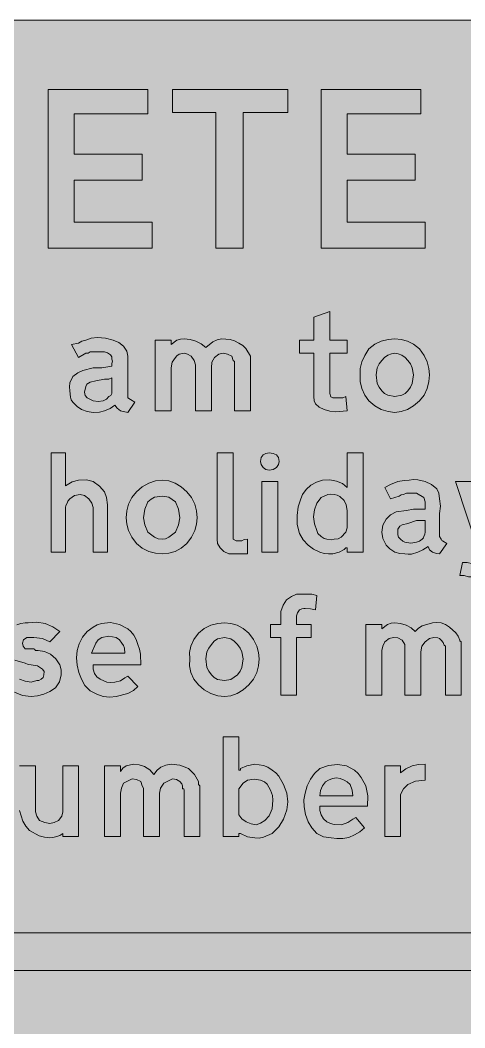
# Model space of a CAD drawing. Header units: metres. Extents: x 10 to 559, y 12 to 260.
# Drawn here: x 168 to 223.5, y 134.1 to 259.9 of the extents above; entities that cross this region are included whole.
import ezdxf

# ---------------------------------------------------------------- set-up
doc = ezdxf.new("R2010")
doc.units = ezdxf.units.M
doc.layers.add('FILL_FIREBRICK_C36B00', color=7, linetype='Continuous', true_color=0xc36b00)
doc.layers.add('FILL_WHITE_FFFFFF', color=7, linetype='Continuous', true_color=0xffffff)

msp = doc.modelspace()

# ---------------------------------------------------------------- hatches: boundary and pattern name
at = {"layer": 'FILL_FIREBRICK_C36B00', "true_color": 0xc36b00}
h = msp.add_hatch(color=7, dxfattribs=at)
h.dxf.hatch_style = 1
h.paths.add_polyline_path([(553.58, 259.79), (554.9, 259.38), (556.14, 258.71), (557.28, 257.76), (558.12, 256.72), (558.74, 255.51), (559.13, 254.17), (559.26, 252.72), (559.26, 18.9), (559.13, 17.71), (558.72, 16.38), (558.07, 15.05), (557.28, 13.86), (556.11, 12.94), (554.83, 12.33), (553.51, 11.99), (552.24, 11.88), (17.1, 11.88), (15.86, 11.99), (14.6, 12.33), (13.38, 12.94), (12.24, 13.86), (11.3, 15.03), (10.62, 16.31), (10.22, 17.63), (10.08, 18.9), (10.08, 252.72), (10.22, 254.07), (10.62, 255.42), (11.3, 256.66), (12.24, 257.76), (12.71, 258.27), (13.28, 258.71), (14.58, 259.38), (15.91, 259.79), (17.1, 259.92), (552.24, 259.92), (553.58, 259.79)])
at = {"layer": 'FILL_WHITE_FFFFFF', "true_color": 0xffffff}
h = msp.add_hatch(color=7, dxfattribs=at)
h.dxf.hatch_style = 1
h.paths.add_polyline_path([(171.54, 251.28), (183.96, 251.28), (183.96, 248.22), (174.78, 248.22), (174.78, 243.18), (183.24, 243.18), (183.24, 239.94), (174.78, 239.94), (174.78, 234.72), (184.5, 234.72), (184.5, 231.48), (171.54, 231.48), (171.54, 251.28)])
h = msp.add_hatch(color=7, dxfattribs=at)
h.dxf.hatch_style = 1
h.paths.add_polyline_path([(201.42, 248.4), (195.84, 248.4), (195.84, 231.48), (192.42, 231.48), (192.42, 248.4), (187.02, 248.4), (187.02, 251.28), (201.42, 251.28), (201.42, 248.4)])
h = msp.add_hatch(color=7, dxfattribs=at)
h.dxf.hatch_style = 1
h.paths.add_polyline_path([(205.56, 251.28), (217.98, 251.28), (217.98, 248.22), (208.8, 248.22), (208.8, 243.18), (217.26, 243.18), (217.26, 239.94), (208.8, 239.94), (208.8, 234.72), (218.52, 234.72), (218.52, 231.48), (205.56, 231.48), (205.56, 251.28)])
h = msp.add_hatch(color=7, dxfattribs=at)
h.dxf.hatch_style = 1
h.paths.add_polyline_path([(206.75, 212.9), (207, 212.76), (207.9, 212.76), (208.26, 212.78), (208.62, 212.94), (208.8, 211.14), (207.36, 211.03), (206.62, 211.11), (205.92, 211.32), (205.31, 211.61), (204.84, 212.04), (204.68, 212.42), (204.66, 212.94), (204.66, 218.34), (202.86, 218.34), (202.86, 219.96), (204.66, 219.96), (204.66, 222.84), (206.64, 223.56), (206.64, 219.96), (208.8, 219.96), (208.8, 218.34), (206.64, 218.34), (206.64, 213.3), (206.75, 212.9)])
h = msp.add_hatch(color=7, dxfattribs=at)
h.dxf.hatch_style = 1
h.paths.add_polyline_path([(175.32, 219.6), (175.7, 219.85), (176.22, 219.96), (176.87, 220.21), (177.66, 220.32), (178.65, 220.21), (179.64, 219.96), (180.34, 219.67), (180.9, 219.24), (181.31, 218.61), (181.44, 217.98), (181.44, 216), (181.44, 213.12), (181.44, 212.76), (181.8, 212.58), (182.34, 212.22), (181.44, 210.96), (180.54, 211.14), (180.11, 211.5), (179.82, 211.86), (179.26, 211.43), (178.56, 211.14), (177.91, 210.98), (177.12, 210.96), (176.4, 211.07), (175.68, 211.32), (175.14, 211.7), (174.6, 212.22), (174.39, 212.52), (174.29, 212.87), (174.24, 213.66), (174.17, 214.17), (174.22, 214.63), (174.6, 215.46), (175.23, 215.89), (175.86, 216.18), (177.12, 216.54), (178.2, 216.54), (179.46, 216.72), (179.46, 217.08), (179.53, 217.35), (179.46, 217.62), (179.44, 217.89), (179.28, 218.16), (178.92, 218.41), (178.56, 218.52), (177.3, 218.52), (176.76, 218.52), (176.49, 218.36), (176.22, 218.34), (175.32, 217.8), (174.42, 219.42), (175.32, 219.6)])
h.paths.add_polyline_path([(178.38, 212.4), (178.81, 212.6), (179.1, 212.94), (179.35, 213.05), (179.46, 213.3), (179.46, 213.66), (179.46, 215.28), (179.08, 215.12), (178.56, 215.1), (177.48, 214.92), (176.76, 214.74), (176.36, 214.47), (176.22, 214.2), (176.04, 213.48), (176.15, 213.05), (176.4, 212.76), (177.12, 212.4), (177.75, 212.33), (178.38, 212.4)], flags=16)
h = msp.add_hatch(color=7, dxfattribs=at)
h.dxf.hatch_style = 1
h.paths.add_polyline_path([(196.74, 217.44), (196.74, 211.14), (194.76, 211.14), (194.76, 216.9), (194.76, 217.08), (194.74, 217.33), (194.58, 217.44), (194.4, 217.98), (193.86, 218.23), (193.32, 218.34), (192.78, 218.21), (192.24, 217.8), (191.93, 217.24), (191.88, 216.54), (191.88, 211.14), (189.9, 211.14), (189.9, 216.9), (189.72, 217.44), (189.36, 217.98), (188.91, 218.23), (188.46, 218.34), (187.85, 218.21), (187.57, 218.04), (187.38, 217.8), (186.98, 217.24), (186.84, 216.54), (186.84, 211.14), (184.86, 211.14), (184.86, 219.96), (186.84, 219.96), (186.84, 219.42), (187.56, 219.96), (188.01, 220.12), (188.46, 220.14), (189.24, 220.07), (189.95, 219.87), (190.59, 219.53), (191.16, 219.06), (192.06, 219.78), (192.6, 220.03), (193.14, 220.14), (194.22, 220.07), (194.76, 219.91), (195.3, 219.6), (195.78, 219.3), (196.16, 218.93), (196.74, 217.98), (196.74, 217.8), (196.74, 217.44)])
h = msp.add_hatch(color=7, dxfattribs=at)
h.dxf.hatch_style = 1
h.paths.add_polyline_path([(210.62, 217.26), (211, 218.07), (211.5, 218.88), (212.23, 219.46), (213.05, 219.85), (213.9, 220.07), (214.74, 220.14), (215.55, 220.07), (216.34, 219.85), (217.09, 219.46), (217.8, 218.88), (218.38, 218.07), (218.77, 217.26), (218.99, 216.45), (219.06, 215.64), (218.99, 214.8), (218.77, 213.95), (218.38, 213.13), (217.8, 212.4), (217.09, 211.8), (216.34, 211.34), (215.55, 211.06), (214.74, 210.96), (213.9, 211.06), (213.05, 211.34), (212.23, 211.8), (211.5, 212.4), (211, 213.13), (210.62, 213.95), (210.41, 214.8), (210.42, 215.64), (210.41, 216.45), (210.62, 217.26)])
h.paths.add_polyline_path([(213.86, 218.09), (213.45, 217.81), (213.12, 217.44), (212.78, 217.01), (212.56, 216.54), (212.4, 215.64), (212.56, 214.58), (212.78, 214.1), (213.12, 213.66), (213.45, 213.32), (213.86, 213.1), (214.74, 212.94), (215.62, 213.1), (216.03, 213.32), (216.36, 213.66), (216.7, 214.1), (216.92, 214.58), (217.08, 215.64), (216.92, 216.54), (216.7, 217.01), (216.36, 217.44), (216.03, 217.81), (215.62, 218.09), (215.17, 218.28), (214.74, 218.34), (214.31, 218.28), (213.86, 218.09)], flags=16)
h = msp.add_hatch(color=7, dxfattribs=at)
h.dxf.hatch_style = 1
h.paths.add_polyline_path([(176.98, 199.62), (176.58, 200.16), (176.04, 200.57), (175.5, 200.7), (174.8, 200.57), (174.24, 200.16), (173.99, 199.89), (173.88, 199.62), (173.72, 199.35), (173.7, 199.08), (173.7, 193.5), (171.9, 193.5), (171.9, 205.92), (173.7, 205.92), (173.7, 201.78), (174.51, 202.28), (175.32, 202.5), (176.29, 202.55), (177.12, 202.32), (177.91, 201.76), (178.56, 201.06), (178.81, 200.32), (178.92, 199.44), (178.92, 193.5), (177.12, 193.5), (177.12, 199.08), (176.98, 199.62)])
h = msp.add_hatch(color=7, dxfattribs=at)
h.dxf.hatch_style = 1
h.paths.add_polyline_path([(192.6, 205.92), (194.58, 205.92), (194.58, 195.48), (194.58, 195.12), (194.94, 194.94), (195.66, 194.94), (195.95, 195.1), (196.38, 195.12), (196.38, 193.32), (195.3, 193.32), (194.04, 193.32), (193.43, 193.61), (192.96, 194.04), (192.65, 194.58), (192.6, 195.12), (192.6, 205.92)])
h = msp.add_hatch(color=7, dxfattribs=at)
h.dxf.hatch_style = 1
h.paths.add_polyline_path([(200.24, 204.44), (199.98, 204.1), (199.58, 203.85), (199.08, 203.76), (198.68, 203.85), (198.34, 204.1), (198.09, 204.44), (198, 204.84), (198.09, 205.31), (198.34, 205.65), (198.68, 205.85), (199.08, 205.92), (199.58, 205.85), (199.98, 205.65), (200.24, 205.31), (200.34, 204.84), (200.24, 204.44)])
h = msp.add_hatch(color=7, dxfattribs=at)
h.dxf.hatch_style = 1
h.paths.add_polyline_path([(207, 193.32), (206.46, 193.32), (205.92, 193.34), (205.38, 193.5), (204.61, 193.87), (203.92, 194.4), (203.33, 195.07), (202.86, 195.84), (202.58, 196.95), (202.55, 198.07), (202.71, 199.16), (203.04, 200.16), (203.22, 200.7), (203.69, 201.34), (204.28, 201.87), (204.97, 202.27), (205.74, 202.5), (206.65, 202.54), (207.47, 202.39), (208.2, 202.07), (208.8, 201.6), (208.8, 205.92), (210.78, 205.92), (210.78, 193.5), (208.8, 193.5), (208.8, 193.86), (208.8, 194.04), (208.62, 194.04), (208.44, 193.86), (207.79, 193.52), (207, 193.32)])
h.paths.add_polyline_path([(208.04, 195.37), (208.62, 196.02), (208.78, 196.56), (208.8, 197.1), (208.8, 198.72), (208.69, 199.42), (208.44, 199.98), (207.88, 200.48), (207.55, 200.64), (207.18, 200.7), (206.78, 200.77), (206.37, 200.72), (205.56, 200.34), (205.02, 199.62), (204.72, 198.78), (204.62, 197.91), (204.72, 197.04), (205.02, 196.2), (205.16, 195.84), (205.56, 195.48), (205.92, 195.23), (206.28, 195.12), (206.8, 195.05), (207.18, 195.12), (207.66, 195.18), (208.04, 195.37)], flags=16)
h = msp.add_hatch(color=7, dxfattribs=at)
h.dxf.hatch_style = 1
h.paths.add_polyline_path([(214.2, 201.96), (215.1, 202.32), (215.89, 202.48), (216.54, 202.5), (217.08, 202.57), (217.6, 202.54), (218.52, 202.32), (219.31, 201.94), (219.96, 201.42), (220.21, 200.86), (220.32, 200.16), (220.45, 199.26), (220.32, 198.36), (220.32, 195.48), (220.5, 195.12), (220.59, 194.96), (220.68, 194.94), (221.22, 194.58), (220.32, 193.32), (219.94, 193.34), (219.42, 193.5), (219.08, 193.79), (218.88, 194.22), (218.25, 193.79), (217.62, 193.5), (216.81, 193.27), (216.4, 193.25), (216, 193.32), (215.37, 193.34), (214.74, 193.5), (214.13, 193.95), (213.66, 194.4), (213.25, 195.21), (213.12, 196.02), (213.25, 196.9), (213.66, 197.64), (214.22, 198.16), (214.92, 198.54), (216.18, 198.72), (217.08, 198.9), (218.52, 198.9), (218.52, 199.44), (218.52, 199.8), (218.34, 200.34), (217.44, 200.88), (216.18, 200.88), (215.82, 200.7), (215.55, 200.68), (215.28, 200.52), (214.2, 200.16), (213.48, 201.6), (214.2, 201.96)])
h.paths.add_polyline_path([(217.44, 194.76), (217.8, 194.87), (218.16, 195.12), (218.32, 195.3), (218.34, 195.48), (218.5, 195.75), (218.52, 196.02), (218.52, 197.46), (217.44, 197.46), (216.36, 197.1), (215.64, 196.92), (215.37, 196.78), (215.1, 196.38), (215.1, 195.66), (215.21, 195.39), (215.46, 195.12), (215.73, 194.87), (216, 194.76), (216.72, 194.62), (217.44, 194.76)], flags=16)
h = msp.add_hatch(color=7, dxfattribs=at)
h.dxf.hatch_style = 1
h.paths.add_polyline_path([(181.55, 199.51), (181.94, 200.33), (182.52, 201.06), (183.25, 201.66), (184.07, 202.12), (184.92, 202.4), (185.76, 202.5), (186.57, 202.4), (187.36, 202.12), (188.11, 201.66), (188.82, 201.06), (189.4, 200.33), (189.79, 199.51), (190.01, 198.66), (190.08, 197.82), (190.01, 197.01), (189.79, 196.2), (189.4, 195.39), (188.82, 194.58), (188.11, 194), (187.36, 193.61), (186.57, 193.39), (185.76, 193.32), (184.92, 193.39), (184.07, 193.61), (183.25, 194), (182.52, 194.58), (181.94, 195.39), (181.55, 196.2), (181.33, 197.01), (181.26, 197.82), (181.33, 198.66), (181.55, 199.51)])
h.paths.add_polyline_path([(184.37, 200.14), (183.96, 199.8), (183.56, 198.88), (183.42, 197.82), (183.56, 196.92), (183.96, 196.02), (184.79, 195.37), (185.25, 195.18), (185.76, 195.12), (186.17, 195.18), (186.57, 195.37), (187.38, 196.02), (187.79, 196.92), (187.92, 197.82), (187.79, 198.88), (187.38, 199.8), (186.57, 200.36), (185.76, 200.52), (184.79, 200.36), (184.37, 200.14)], flags=16)
h = msp.add_hatch(color=7, dxfattribs=at)
h.dxf.hatch_style = 1
h.paths.add_polyline_path([(200.16, 202.32), (200.16, 193.5), (198.18, 193.5), (198.18, 202.32), (200.16, 202.32)])
h = msp.add_hatch(color=7, dxfattribs=at)
h.dxf.hatch_style = 1
h.paths.add_polyline_path([(225.36, 193.14), (222.3, 202.32), (224.46, 202.32), (226.26, 196.38), (228.06, 202.32), (230.4, 202.32), (229.43, 199.62), (228.6, 196.92), (226.8, 191.7), (226.57, 191.2), (226.17, 190.8), (225.64, 190.54), (225, 190.44), (223.92, 190.44), (223.38, 190.6), (222.84, 190.62), (223.2, 192.24), (223.76, 192.22), (224.46, 192.06), (224.89, 192.35), (225.18, 192.78), (225.36, 193.14)])
h = msp.add_hatch(color=7, dxfattribs=at)
h.dxf.hatch_style = 1
h.paths.add_polyline_path([(202.5, 175.68), (200.52, 175.68), (200.52, 182.88), (199.26, 182.88), (199.26, 184.5), (200.52, 184.5), (200.52, 186.12), (200.81, 186.91), (201.24, 187.56), (201.87, 187.99), (202.5, 188.28), (203.76, 188.28), (204.39, 188.26), (205.02, 188.1), (204.84, 186.3), (204.21, 186.46), (203.58, 186.48), (203.4, 186.48), (203.13, 186.46), (202.86, 186.3), (202.61, 185.94), (202.5, 185.58), (202.5, 184.5), (204.3, 184.5), (204.3, 182.88), (202.5, 182.88), (202.5, 175.68)])
h = msp.add_hatch(color=7, dxfattribs=at)
h.dxf.hatch_style = 1
h.paths.add_polyline_path([(169.74, 181.44), (169.83, 181.42), (169.92, 181.26), (170.28, 181.26), (171.08, 181.13), (171.83, 180.77), (172.48, 180.2), (172.98, 179.46), (173.14, 178.83), (173.16, 178.2), (172.93, 177.32), (172.44, 176.58), (171.73, 176.11), (170.98, 175.77), (170.19, 175.57), (169.38, 175.5), (168.31, 175.63), (167.31, 176.02), (166.44, 176.64), (165.78, 177.48), (167.04, 178.74), (167.42, 178.2), (167.94, 177.66), (168.66, 177.41), (169.38, 177.3), (170.1, 177.48), (170.37, 177.5), (170.64, 177.66), (170.89, 177.86), (171, 178.2), (171.04, 178.63), (170.82, 178.92), (170.17, 179.33), (169.38, 179.46), (169.02, 179.48), (168.66, 179.64), (167.38, 180.05), (166.86, 180.35), (166.5, 180.72), (166.41, 180.88), (166.32, 180.9), (166.09, 181.55), (166.07, 181.94), (166.14, 182.34), (166.27, 183.13), (166.68, 183.78), (167.6, 184.43), (168.12, 184.62), (168.66, 184.68), (169.02, 184.68), (170.09, 184.79), (171.13, 184.61), (172.11, 184.2), (172.98, 183.6), (171.72, 182.34), (170.8, 182.75), (169.74, 182.88), (168.84, 182.88), (168.43, 182.59), (168.3, 182.16), (168.41, 181.8), (168.66, 181.44), (169.74, 181.44)])
h = msp.add_hatch(color=7, dxfattribs=at)
h.dxf.hatch_style = 1
h.paths.add_polyline_path([(176.76, 176.22), (176.09, 176.87), (175.68, 177.66), (175.34, 178.5), (175.14, 179.39), (175.07, 180.32), (175.14, 181.26), (175.37, 182.09), (175.79, 182.9), (176.38, 183.61), (177.12, 184.14), (177.62, 184.43), (178.15, 184.62), (179.28, 184.73), (180.41, 184.49), (181.44, 183.96), (181.84, 183.63), (182.21, 183.17), (182.5, 182.62), (182.7, 181.98), (182.91, 181.41), (183.02, 180.79), (183.06, 179.46), (177.12, 179.46), (177.14, 178.92), (177.3, 178.38), (177.59, 177.95), (178.02, 177.66), (178.85, 177.28), (179.31, 177.23), (179.82, 177.3), (180.52, 177.44), (181.08, 177.84), (181.44, 178.02), (182.7, 176.76), (182.14, 176.24), (181.44, 175.86), (179.98, 175.48), (179.19, 175.43), (178.38, 175.5), (177.57, 175.79), (176.76, 176.22)])
h.paths.add_polyline_path([(181.04, 181.53), (180.93, 181.86), (180.72, 182.16), (180.43, 182.59), (180, 182.88), (179.1, 183.02), (178.2, 182.88), (177.77, 182.59), (177.48, 182.16), (176.94, 180.9), (181.08, 180.9), (181.04, 181.53)], flags=16)
h = msp.add_hatch(color=7, dxfattribs=at)
h.dxf.hatch_style = 1
h.paths.add_polyline_path([(189.32, 181.8), (189.69, 182.61), (190.26, 183.42), (190.99, 184), (191.81, 184.39), (192.66, 184.61), (193.5, 184.68), (194.31, 184.61), (195.1, 184.39), (195.85, 184), (196.56, 183.42), (197.14, 182.61), (197.53, 181.8), (197.75, 180.99), (197.82, 180.18), (197.75, 179.34), (197.53, 178.49), (197.14, 177.67), (196.56, 176.94), (195.85, 176.34), (195.1, 175.88), (194.31, 175.6), (193.5, 175.5), (192.66, 175.6), (191.81, 175.88), (190.99, 176.34), (190.26, 176.94), (189.69, 177.67), (189.32, 178.49), (189.15, 179.34), (189.18, 180.18), (189.15, 180.99), (189.32, 181.8)])
h.paths.add_polyline_path([(192.21, 182.42), (191.88, 181.98), (191.54, 181.55), (191.32, 181.08), (191.16, 180.18), (191.32, 179.12), (191.54, 178.64), (191.88, 178.2), (192.21, 177.86), (192.62, 177.64), (193.5, 177.48), (194.31, 177.64), (195.12, 178.2), (195.46, 178.64), (195.68, 179.12), (195.84, 180.18), (195.68, 181.08), (195.46, 181.55), (195.12, 181.98), (194.72, 182.42), (194.31, 182.7), (193.5, 182.88), (192.62, 182.7), (192.21, 182.42)], flags=16)
h = msp.add_hatch(color=7, dxfattribs=at)
h.dxf.hatch_style = 1
h.paths.add_polyline_path([(221.04, 181.8), (220.88, 181.89), (220.86, 181.98), (220.75, 182.25), (220.5, 182.52), (220.33, 182.73), (220.12, 182.83), (219.6, 182.88), (219.06, 182.75), (218.52, 182.34), (218.12, 181.78), (217.98, 181.08), (217.98, 175.68), (216, 175.68), (216, 181.44), (216, 181.98), (215.64, 182.52), (215.1, 182.83), (214.56, 182.88), (214.02, 182.75), (213.48, 182.34), (213.23, 181.8), (213.12, 181.26), (213.12, 175.68), (211.14, 175.68), (211.14, 184.5), (213.12, 184.5), (213.12, 183.96), (213.84, 184.5), (214.29, 184.66), (214.74, 184.68), (215.44, 184.61), (216.14, 184.41), (216.77, 184.07), (217.26, 183.6), (217.71, 184.03), (218.16, 184.32), (219.42, 184.68), (219.96, 184.75), (220.5, 184.68), (221.04, 184.48), (221.58, 184.14), (222.35, 183.46), (222.64, 183.03), (222.84, 182.52), (222.86, 182.43), (223.02, 182.34), (223.02, 181.98), (223.02, 175.68), (221.04, 175.68), (221.04, 181.44), (221.04, 181.62), (221.04, 181.8)])
h = msp.add_hatch(color=7, dxfattribs=at)
h.dxf.hatch_style = 1
h.paths.add_polyline_path([(198.36, 166.88), (198.9, 166.66), (199.44, 166.32), (199.92, 165.99), (200.3, 165.55), (200.88, 164.52), (201.29, 163.44), (201.42, 162.36), (201.29, 161.35), (200.88, 160.2), (200.3, 159.23), (199.44, 158.4), (198.36, 157.93), (197.82, 157.82), (197.28, 157.86), (196.38, 158), (195.48, 158.4), (195.37, 158.4), (195.3, 158.4), (195.3, 158.22), (195.3, 158.04), (193.32, 158.04), (193.32, 170.46), (195.3, 170.46), (195.3, 166.5), (195.3, 166.39), (195.3, 166.32), (195.48, 166.32), (195.48, 166.43), (195.48, 166.5), (196.31, 166.84), (197.28, 167.04), (198.36, 166.88)])
h.paths.add_polyline_path([(198.54, 160.02), (199.06, 160.61), (199.44, 161.46), (199.55, 162.56), (199.47, 163.16), (199.26, 163.8), (198.83, 164.57), (198.48, 164.86), (198, 165.06), (197.19, 165.2), (196.38, 165.06), (195.84, 164.66), (195.3, 163.98), (195.3, 163.08), (195.3, 161.64), (195.3, 161.28), (195.3, 160.74), (195.68, 160.22), (196.2, 159.84), (196.83, 159.59), (197.46, 159.48), (198, 159.68), (198.54, 160.02)], flags=16)
h = msp.add_hatch(color=7, dxfattribs=at)
h.dxf.hatch_style = 1
h.paths.add_polyline_path([(171.05, 157.92), (170.39, 158.11), (169.2, 158.76), (168.72, 159.33), (168.37, 159.95), (167.94, 161.28), (167.94, 166.86), (169.92, 166.86), (169.92, 161.1), (170.12, 160.56), (170.46, 160.02), (171.09, 159.77), (171.72, 159.66), (172.26, 159.77), (172.8, 160.02), (173.21, 160.56), (173.34, 161.1), (173.34, 166.86), (175.32, 166.86), (175.32, 158.04), (173.34, 158.04), (173.34, 158.4), (172.98, 158.15), (172.62, 158.04), (172.1, 157.88), (171.72, 157.86), (171.05, 157.92)])
h = msp.add_hatch(color=7, dxfattribs=at)
h.dxf.hatch_style = 1
h.paths.add_polyline_path([(180.54, 166.14), (180.83, 166.57), (181.26, 166.86), (182.16, 167.04), (182.86, 166.97), (183.55, 166.75), (184.18, 166.36), (184.68, 165.78), (185.13, 166.3), (185.58, 166.68), (186.21, 166.93), (186.84, 167.04), (187.92, 166.91), (189, 166.5), (189.76, 165.76), (190.26, 164.88), (190.26, 164.52), (190.44, 164.34), (190.44, 158.04), (188.46, 158.04), (188.46, 163.8), (188.44, 163.96), (188.28, 163.98), (188.28, 164.34), (188.17, 164.61), (187.92, 164.88), (187.54, 165.13), (187.02, 165.24), (185.94, 164.7), (185.53, 164.07), (185.4, 163.44), (185.4, 158.04), (183.42, 158.04), (183.42, 163.8), (183.4, 164.07), (183.24, 164.34), (183.06, 164.88), (182.52, 165.13), (181.98, 165.24), (180.9, 164.7), (180.65, 164.07), (180.54, 163.44), (180.54, 158.04), (178.56, 158.04), (178.56, 166.86), (180.54, 166.86), (180.54, 166.14)])
h = msp.add_hatch(color=7, dxfattribs=at)
h.dxf.hatch_style = 1
h.paths.add_polyline_path([(205.02, 158.4), (204.41, 159.12), (203.94, 159.84), (203.61, 160.78), (203.42, 161.71), (203.41, 162.6), (203.58, 163.44), (203.81, 164.35), (204.21, 165.17), (204.74, 165.9), (205.38, 166.5), (206.49, 166.9), (207.61, 167.02), (208.7, 166.83), (209.7, 166.32), (210.18, 165.88), (210.56, 165.4), (211.14, 164.34), (211.37, 163.08), (211.32, 161.82), (205.38, 161.82), (205.4, 161.28), (205.56, 160.74), (205.85, 160.22), (206.28, 159.84), (206.71, 159.63), (207.18, 159.53), (208.08, 159.48), (208.87, 159.77), (209.52, 160.2), (209.88, 160.38), (210.96, 159.12), (210.4, 158.6), (209.7, 158.22), (209, 157.91), (208.26, 157.77), (207.52, 157.76), (206.82, 157.86), (205.85, 158), (205.02, 158.4)])
h.paths.add_polyline_path([(209.41, 163.8), (209.16, 164.52), (208.8, 164.86), (208.44, 165.06), (207.93, 165.26), (207.45, 165.33), (206.97, 165.26), (206.46, 165.06), (206.1, 164.84), (205.74, 164.34), (205.49, 163.78), (205.38, 163.08), (209.52, 163.08), (209.41, 163.8)], flags=16)
h = msp.add_hatch(color=7, dxfattribs=at)
h.dxf.hatch_style = 1
h.paths.add_polyline_path([(216.11, 166.48), (216.9, 166.86), (217.71, 167.02), (218.52, 167.04), (218.52, 165.06), (217.31, 164.93), (216.36, 164.52), (215.82, 163.98), (215.46, 163.26), (215.46, 158.04), (213.48, 158.04), (213.48, 166.86), (215.46, 166.86), (215.46, 165.96), (216.11, 166.48)])
h = msp.add_hatch(color=7, dxfattribs=at)
h.dxf.hatch_style = 1
h.paths.add_polyline_path([(63.18, 141.3), (63.18, 145.98), (496.62, 145.98), (491.94, 150.66), (498.96, 150.66), (506.16, 143.64), (498.96, 136.62), (491.94, 136.62), (496.62, 141.3), (63.18, 141.3)])

# ---------------------------------------------------------------- linework, layer by layer
at = {"layer": 'FILL_FIREBRICK_C36B00', "lineweight": 0, "true_color": 0xc36b00}
msp.add_lwpolyline([(552.24, 11.88), (17.1, 11.88), (15.86, 11.99), (14.6, 12.33), (13.38, 12.94), (12.24, 13.86), (11.3, 15.03), (10.62, 16.31), (10.22, 17.63), (10.08, 18.9), (10.08, 252.72), (10.22, 254.07), (10.62, 255.42), (11.3, 256.66), (12.24, 257.76), (12.71, 258.27), (13.28, 258.71), (14.58, 259.38), (15.91, 259.79), (17.1, 259.92), (552.24, 259.92)], dxfattribs=at)
at = {"layer": 'FILL_WHITE_FFFFFF', "lineweight": 0, "true_color": 0xffffff}
for points in [[(171.54, 251.28), (183.96, 251.28), (183.96, 248.22), (174.78, 248.22), (174.78, 243.18), (183.24, 243.18), (183.24, 239.94), (174.78, 239.94), (174.78, 234.72), (184.5, 234.72), (184.5, 231.48), (171.54, 231.48)], [(201.42, 248.4), (195.84, 248.4), (195.84, 231.48), (192.42, 231.48), (192.42, 248.4), (187.02, 248.4), (187.02, 251.28), (201.42, 251.28)], [(205.56, 251.28), (217.98, 251.28), (217.98, 248.22), (208.8, 248.22), (208.8, 243.18), (217.26, 243.18), (217.26, 239.94), (208.8, 239.94), (208.8, 234.72), (218.52, 234.72), (218.52, 231.48), (205.56, 231.48)], [(206.75, 212.9), (207, 212.76), (207.9, 212.76), (208.26, 212.78), (208.62, 212.94), (208.8, 211.14), (207.36, 211.03), (206.62, 211.11), (205.92, 211.32), (205.31, 211.61), (204.84, 212.04), (204.68, 212.42), (204.66, 212.94), (204.66, 218.34), (202.86, 218.34), (202.86, 219.96), (204.66, 219.96), (204.66, 222.84), (206.64, 223.56), (206.64, 219.96), (208.8, 219.96), (208.8, 218.34), (206.64, 218.34), (206.64, 213.3)], [(175.32, 219.6), (175.7, 219.85), (176.22, 219.96), (176.87, 220.21), (177.66, 220.32), (178.65, 220.21), (179.64, 219.96), (180.34, 219.67), (180.9, 219.24), (181.31, 218.61), (181.44, 217.98), (181.44, 216), (181.44, 213.12), (181.44, 212.76), (181.8, 212.58), (182.34, 212.22), (181.44, 210.96), (180.54, 211.14), (180.11, 211.5), (179.82, 211.86), (179.26, 211.43), (178.56, 211.14), (177.91, 210.98), (177.12, 210.96), (176.4, 211.07), (175.68, 211.32), (175.14, 211.7), (174.6, 212.22), (174.39, 212.52), (174.29, 212.87), (174.24, 213.66), (174.17, 214.17), (174.22, 214.63), (174.6, 215.46), (175.23, 215.89), (175.86, 216.18), (177.12, 216.54), (178.2, 216.54), (179.46, 216.72), (179.46, 217.08), (179.53, 217.35), (179.46, 217.62), (179.44, 217.89), (179.28, 218.16), (178.92, 218.41), (178.56, 218.52), (177.3, 218.52), (176.76, 218.52), (176.49, 218.36), (176.22, 218.34), (175.32, 217.8), (174.42, 219.42)], [(196.74, 217.44), (196.74, 211.14), (194.76, 211.14), (194.76, 216.9), (194.76, 217.08), (194.74, 217.33), (194.58, 217.44), (194.4, 217.98), (193.86, 218.23), (193.32, 218.34), (192.78, 218.21), (192.24, 217.8), (191.93, 217.24), (191.88, 216.54), (191.88, 211.14), (189.9, 211.14), (189.9, 216.9), (189.72, 217.44), (189.36, 217.98), (188.91, 218.23), (188.46, 218.34), (187.85, 218.21), (187.57, 218.04), (187.38, 217.8), (186.98, 217.24), (186.84, 216.54), (186.84, 211.14), (184.86, 211.14), (184.86, 219.96), (186.84, 219.96), (186.84, 219.42), (187.56, 219.96), (188.01, 220.12), (188.46, 220.14), (189.24, 220.07), (189.95, 219.87), (190.59, 219.53), (191.16, 219.06), (192.06, 219.78), (192.6, 220.03), (193.14, 220.14), (194.22, 220.07), (194.76, 219.91), (195.3, 219.6), (195.78, 219.3), (196.16, 218.93), (196.74, 217.98), (196.74, 217.8)], [(210.62, 217.26), (211, 218.07), (211.5, 218.88), (212.23, 219.46), (213.05, 219.85), (213.9, 220.07), (214.74, 220.14), (215.55, 220.07), (216.34, 219.85), (217.09, 219.46), (217.8, 218.88), (218.38, 218.07), (218.77, 217.26), (218.99, 216.45), (219.06, 215.64), (218.99, 214.8), (218.77, 213.95), (218.38, 213.13), (217.8, 212.4), (217.09, 211.8), (216.34, 211.34), (215.55, 211.06), (214.74, 210.96), (213.9, 211.06), (213.05, 211.34), (212.23, 211.8), (211.5, 212.4), (211, 213.13), (210.62, 213.95), (210.41, 214.8), (210.42, 215.64), (210.41, 216.45)], [(213.86, 218.09), (213.45, 217.81), (213.12, 217.44), (212.78, 217.01), (212.56, 216.54), (212.4, 215.64), (212.56, 214.58), (212.78, 214.1), (213.12, 213.66), (213.45, 213.32), (213.86, 213.1), (214.74, 212.94), (215.62, 213.1), (216.03, 213.32), (216.36, 213.66), (216.7, 214.1), (216.92, 214.58), (217.08, 215.64), (216.92, 216.54), (216.7, 217.01), (216.36, 217.44), (216.03, 217.81), (215.62, 218.09), (215.17, 218.28), (214.74, 218.34), (214.31, 218.28)], [(178.38, 212.4), (178.81, 212.6), (179.1, 212.94), (179.35, 213.05), (179.46, 213.3), (179.46, 213.66), (179.46, 215.28), (179.08, 215.12), (178.56, 215.1), (177.48, 214.92), (176.76, 214.74), (176.36, 214.47), (176.22, 214.2), (176.04, 213.48), (176.15, 213.05), (176.4, 212.76), (177.12, 212.4), (177.75, 212.33)], [(176.98, 199.62), (176.58, 200.16), (176.04, 200.57), (175.5, 200.7), (174.8, 200.57), (174.24, 200.16), (173.99, 199.89), (173.88, 199.62), (173.72, 199.35), (173.7, 199.08), (173.7, 193.5), (171.9, 193.5), (171.9, 205.92), (173.7, 205.92), (173.7, 201.78), (174.51, 202.28), (175.32, 202.5), (176.29, 202.55), (177.12, 202.32), (177.91, 201.76), (178.56, 201.06), (178.81, 200.32), (178.92, 199.44), (178.92, 193.5), (177.12, 193.5), (177.12, 199.08)], [(192.6, 205.92), (194.58, 205.92), (194.58, 195.48), (194.58, 195.12), (194.94, 194.94), (195.66, 194.94), (195.95, 195.1), (196.38, 195.12), (196.38, 193.32), (195.3, 193.32), (194.04, 193.32), (193.43, 193.61), (192.96, 194.04), (192.65, 194.58), (192.6, 195.12)], [(200.24, 204.44), (199.98, 204.1), (199.58, 203.85), (199.08, 203.76), (198.68, 203.85), (198.34, 204.1), (198.09, 204.44), (198, 204.84), (198.09, 205.31), (198.34, 205.65), (198.68, 205.85), (199.08, 205.92), (199.58, 205.85), (199.98, 205.65), (200.24, 205.31), (200.34, 204.84)], [(207, 193.32), (206.46, 193.32), (205.92, 193.34), (205.38, 193.5), (204.61, 193.87), (203.92, 194.4), (203.33, 195.07), (202.86, 195.84), (202.58, 196.95), (202.55, 198.07), (202.71, 199.16), (203.04, 200.16), (203.22, 200.7), (203.69, 201.34), (204.28, 201.87), (204.97, 202.27), (205.74, 202.5), (206.65, 202.54), (207.47, 202.39), (208.2, 202.07), (208.8, 201.6), (208.8, 205.92), (210.78, 205.92), (210.78, 193.5), (208.8, 193.5), (208.8, 193.86), (208.8, 194.04), (208.62, 194.04), (208.44, 193.86), (207.79, 193.52)], [(214.2, 201.96), (215.1, 202.32), (215.89, 202.48), (216.54, 202.5), (217.08, 202.57), (217.6, 202.54), (218.52, 202.32), (219.31, 201.94), (219.96, 201.42), (220.21, 200.86), (220.32, 200.16), (220.45, 199.26), (220.32, 198.36), (220.32, 195.48), (220.5, 195.12), (220.59, 194.96), (220.68, 194.94), (221.22, 194.58), (220.32, 193.32), (219.94, 193.34), (219.42, 193.5), (219.08, 193.79), (218.88, 194.22), (218.25, 193.79), (217.62, 193.5), (216.81, 193.27), (216.4, 193.25), (216, 193.32), (215.37, 193.34), (214.74, 193.5), (214.13, 193.95), (213.66, 194.4), (213.25, 195.21), (213.12, 196.02), (213.25, 196.9), (213.66, 197.64), (214.22, 198.16), (214.92, 198.54), (216.18, 198.72), (217.08, 198.9), (218.52, 198.9), (218.52, 199.44), (218.52, 199.8), (218.34, 200.34), (217.44, 200.88), (216.18, 200.88), (215.82, 200.7), (215.55, 200.68), (215.28, 200.52), (214.2, 200.16), (213.48, 201.6)], [(181.55, 199.51), (181.94, 200.33), (182.52, 201.06), (183.25, 201.66), (184.07, 202.12), (184.92, 202.4), (185.76, 202.5), (186.57, 202.4), (187.36, 202.12), (188.11, 201.66), (188.82, 201.06), (189.4, 200.33), (189.79, 199.51), (190.01, 198.66), (190.08, 197.82), (190.01, 197.01), (189.79, 196.2), (189.4, 195.39), (188.82, 194.58), (188.11, 194), (187.36, 193.61), (186.57, 193.39), (185.76, 193.32), (184.92, 193.39), (184.07, 193.61), (183.25, 194), (182.52, 194.58), (181.94, 195.39), (181.55, 196.2), (181.33, 197.01), (181.26, 197.82), (181.33, 198.66)], [(200.16, 202.32), (200.16, 193.5), (198.18, 193.5), (198.18, 202.32)], [(225.36, 193.14), (222.3, 202.32), (224.46, 202.32), (226.26, 196.38), (228.06, 202.32), (230.4, 202.32), (229.43, 199.62), (228.6, 196.92), (226.8, 191.7), (226.57, 191.2), (226.17, 190.8), (225.64, 190.54), (225, 190.44), (223.92, 190.44), (223.38, 190.6), (222.84, 190.62), (223.2, 192.24), (223.76, 192.22), (224.46, 192.06), (224.89, 192.35), (225.18, 192.78)], [(184.37, 200.14), (183.96, 199.8), (183.56, 198.88), (183.42, 197.82), (183.56, 196.92), (183.96, 196.02), (184.79, 195.37), (185.25, 195.18), (185.76, 195.12), (186.17, 195.18), (186.57, 195.37), (187.38, 196.02), (187.79, 196.92), (187.92, 197.82), (187.79, 198.88), (187.38, 199.8), (186.57, 200.36), (185.76, 200.52), (184.79, 200.36)], [(208.04, 195.37), (208.62, 196.02), (208.78, 196.56), (208.8, 197.1), (208.8, 198.72), (208.69, 199.42), (208.44, 199.98), (207.88, 200.48), (207.55, 200.64), (207.18, 200.7), (206.78, 200.77), (206.37, 200.72), (205.56, 200.34), (205.02, 199.62), (204.72, 198.78), (204.62, 197.91), (204.72, 197.04), (205.02, 196.2), (205.16, 195.84), (205.56, 195.48), (205.92, 195.23), (206.28, 195.12), (206.8, 195.05), (207.18, 195.12), (207.66, 195.18)], [(217.44, 194.76), (217.8, 194.87), (218.16, 195.12), (218.32, 195.3), (218.34, 195.48), (218.5, 195.75), (218.52, 196.02), (218.52, 197.46), (217.44, 197.46), (216.36, 197.1), (215.64, 196.92), (215.37, 196.78), (215.1, 196.38), (215.1, 195.66), (215.21, 195.39), (215.46, 195.12), (215.73, 194.87), (216, 194.76), (216.72, 194.62)], [(202.5, 175.68), (200.52, 175.68), (200.52, 182.88), (199.26, 182.88), (199.26, 184.5), (200.52, 184.5), (200.52, 186.12), (200.81, 186.91), (201.24, 187.56), (201.87, 187.99), (202.5, 188.28), (203.76, 188.28), (204.39, 188.26), (205.02, 188.1), (204.84, 186.3), (204.21, 186.46), (203.58, 186.48), (203.4, 186.48), (203.13, 186.46), (202.86, 186.3), (202.61, 185.94), (202.5, 185.58), (202.5, 184.5), (204.3, 184.5), (204.3, 182.88), (202.5, 182.88)], [(176.76, 176.22), (176.09, 176.87), (175.68, 177.66), (175.34, 178.5), (175.14, 179.39), (175.07, 180.32), (175.14, 181.26), (175.37, 182.09), (175.79, 182.9), (176.38, 183.61), (177.12, 184.14), (177.62, 184.43), (178.15, 184.62), (179.28, 184.73), (180.41, 184.49), (181.44, 183.96), (181.84, 183.63), (182.21, 183.17), (182.5, 182.62), (182.7, 181.98), (182.91, 181.41), (183.02, 180.79), (183.06, 179.46), (177.12, 179.46), (177.14, 178.92), (177.3, 178.38), (177.59, 177.95), (178.02, 177.66), (178.85, 177.28), (179.31, 177.23), (179.82, 177.3), (180.52, 177.44), (181.08, 177.84), (181.44, 178.02), (182.7, 176.76), (182.14, 176.24), (181.44, 175.86), (179.98, 175.48), (179.19, 175.43), (178.38, 175.5), (177.57, 175.79)], [(189.32, 181.8), (189.69, 182.61), (190.26, 183.42), (190.99, 184), (191.81, 184.39), (192.66, 184.61), (193.5, 184.68), (194.31, 184.61), (195.1, 184.39), (195.85, 184), (196.56, 183.42), (197.14, 182.61), (197.53, 181.8), (197.75, 180.99), (197.82, 180.18), (197.75, 179.34), (197.53, 178.49), (197.14, 177.67), (196.56, 176.94), (195.85, 176.34), (195.1, 175.88), (194.31, 175.6), (193.5, 175.5), (192.66, 175.6), (191.81, 175.88), (190.99, 176.34), (190.26, 176.94), (189.69, 177.67), (189.32, 178.49), (189.15, 179.34), (189.18, 180.18), (189.15, 180.99)], [(221.04, 181.8), (220.88, 181.89), (220.86, 181.98), (220.75, 182.25), (220.5, 182.52), (220.33, 182.73), (220.12, 182.83), (219.6, 182.88), (219.06, 182.75), (218.52, 182.34), (218.12, 181.78), (217.98, 181.08), (217.98, 175.68), (216, 175.68), (216, 181.44), (216, 181.98), (215.64, 182.52), (215.1, 182.83), (214.56, 182.88), (214.02, 182.75), (213.48, 182.34), (213.23, 181.8), (213.12, 181.26), (213.12, 175.68), (211.14, 175.68), (211.14, 184.5), (213.12, 184.5), (213.12, 183.96), (213.84, 184.5), (214.29, 184.66), (214.74, 184.68), (215.44, 184.61), (216.14, 184.41), (216.77, 184.07), (217.26, 183.6), (217.71, 184.03), (218.16, 184.32), (219.42, 184.68), (219.96, 184.75), (220.5, 184.68), (221.04, 184.48), (221.58, 184.14), (222.35, 183.46), (222.64, 183.03), (222.84, 182.52), (222.86, 182.43), (223.02, 182.34), (223.02, 181.98), (223.02, 175.68), (221.04, 175.68), (221.04, 181.44), (221.04, 181.62)], [(181.04, 181.53), (180.93, 181.86), (180.72, 182.16), (180.43, 182.59), (180, 182.88), (179.1, 183.02), (178.2, 182.88), (177.77, 182.59), (177.48, 182.16), (176.94, 180.9), (181.08, 180.9)], [(192.21, 182.42), (191.88, 181.98), (191.54, 181.55), (191.32, 181.08), (191.16, 180.18), (191.32, 179.12), (191.54, 178.64), (191.88, 178.2), (192.21, 177.86), (192.62, 177.64), (193.5, 177.48), (194.31, 177.64), (195.12, 178.2), (195.46, 178.64), (195.68, 179.12), (195.84, 180.18), (195.68, 181.08), (195.46, 181.55), (195.12, 181.98), (194.72, 182.42), (194.31, 182.7), (193.5, 182.88), (192.62, 182.7)], [(198.36, 166.88), (198.9, 166.66), (199.44, 166.32), (199.92, 165.99), (200.3, 165.55), (200.88, 164.52), (201.29, 163.44), (201.42, 162.36), (201.29, 161.35), (200.88, 160.2), (200.3, 159.23), (199.44, 158.4), (198.36, 157.93), (197.82, 157.82), (197.28, 157.86), (196.38, 158), (195.48, 158.4), (195.37, 158.4), (195.3, 158.4), (195.3, 158.22), (195.3, 158.04), (193.32, 158.04), (193.32, 170.46), (195.3, 170.46), (195.3, 166.5), (195.3, 166.39), (195.3, 166.32), (195.48, 166.32), (195.48, 166.43), (195.48, 166.5), (196.31, 166.84), (197.28, 167.04)], [(180.54, 166.14), (180.83, 166.57), (181.26, 166.86), (182.16, 167.04), (182.86, 166.97), (183.55, 166.75), (184.18, 166.36), (184.68, 165.78), (185.13, 166.3), (185.58, 166.68), (186.21, 166.93), (186.84, 167.04), (187.92, 166.91), (189, 166.5), (189.76, 165.76), (190.26, 164.88), (190.26, 164.52), (190.44, 164.34), (190.44, 158.04), (188.46, 158.04), (188.46, 163.8), (188.44, 163.96), (188.28, 163.98), (188.28, 164.34), (188.17, 164.61), (187.92, 164.88), (187.54, 165.13), (187.02, 165.24), (185.94, 164.7), (185.53, 164.07), (185.4, 163.44), (185.4, 158.04), (183.42, 158.04), (183.42, 163.8), (183.4, 164.07), (183.24, 164.34), (183.06, 164.88), (182.52, 165.13), (181.98, 165.24), (180.9, 164.7), (180.65, 164.07), (180.54, 163.44), (180.54, 158.04), (178.56, 158.04), (178.56, 166.86), (180.54, 166.86)], [(205.02, 158.4), (204.41, 159.12), (203.94, 159.84), (203.61, 160.78), (203.42, 161.71), (203.41, 162.6), (203.58, 163.44), (203.81, 164.35), (204.21, 165.17), (204.74, 165.9), (205.38, 166.5), (206.49, 166.9), (207.61, 167.02), (208.7, 166.83), (209.7, 166.32), (210.18, 165.88), (210.56, 165.4), (211.14, 164.34), (211.37, 163.08), (211.32, 161.82), (205.38, 161.82), (205.4, 161.28), (205.56, 160.74), (205.85, 160.22), (206.28, 159.84), (206.71, 159.63), (207.18, 159.53), (208.08, 159.48), (208.87, 159.77), (209.52, 160.2), (209.88, 160.38), (210.96, 159.12), (210.4, 158.6), (209.7, 158.22), (209, 157.91), (208.26, 157.77), (207.52, 157.76), (206.82, 157.86), (205.85, 158)], [(216.11, 166.48), (216.9, 166.86), (217.71, 167.02), (218.52, 167.04), (218.52, 165.06), (217.31, 164.93), (216.36, 164.52), (215.82, 163.98), (215.46, 163.26), (215.46, 158.04), (213.48, 158.04), (213.48, 166.86), (215.46, 166.86), (215.46, 165.96)], [(198.54, 160.02), (199.06, 160.61), (199.44, 161.46), (199.55, 162.56), (199.47, 163.16), (199.26, 163.8), (198.83, 164.57), (198.48, 164.86), (198, 165.06), (197.19, 165.2), (196.38, 165.06), (195.84, 164.66), (195.3, 163.98), (195.3, 163.08), (195.3, 161.64), (195.3, 161.28), (195.3, 160.74), (195.68, 160.22), (196.2, 159.84), (196.83, 159.59), (197.46, 159.48), (198, 159.68)], [(209.41, 163.8), (209.16, 164.52), (208.8, 164.86), (208.44, 165.06), (207.93, 165.26), (207.45, 165.33), (206.97, 165.26), (206.46, 165.06), (206.1, 164.84), (205.74, 164.34), (205.49, 163.78), (205.38, 163.08), (209.52, 163.08)], [(63.18, 141.3), (63.18, 145.98), (496.62, 145.98), (491.94, 150.66), (498.96, 150.66), (506.16, 143.64), (498.96, 136.62), (491.94, 136.62), (496.62, 141.3)]]:
    msp.add_lwpolyline(points, close=True, dxfattribs=at)
for points in [[(167.6, 184.43), (168.12, 184.62), (168.66, 184.68), (169.02, 184.68), (170.09, 184.79), (171.13, 184.61), (172.11, 184.2), (172.98, 183.6), (171.72, 182.34), (170.8, 182.75), (169.74, 182.88), (168.84, 182.88), (168.43, 182.59), (168.3, 182.16), (168.41, 181.8), (168.66, 181.44), (169.74, 181.44), (169.83, 181.42), (169.92, 181.26), (170.28, 181.26), (171.08, 181.13), (171.83, 180.77), (172.48, 180.2), (172.98, 179.46), (173.14, 178.83), (173.16, 178.2), (172.93, 177.32), (172.44, 176.58), (171.73, 176.11), (170.98, 175.77), (170.19, 175.57), (169.38, 175.5), (168.31, 175.63), (167.31, 176.02)], [(167.94, 177.66), (168.66, 177.41), (169.38, 177.3), (170.1, 177.48), (170.37, 177.5), (170.64, 177.66), (170.89, 177.86), (171, 178.2), (171.04, 178.63), (170.82, 178.92), (170.17, 179.33), (169.38, 179.46), (169.02, 179.48), (168.66, 179.64), (167.38, 180.05)], [(167.94, 166.86), (169.92, 166.86), (169.92, 161.1), (170.12, 160.56), (170.46, 160.02), (171.09, 159.77), (171.72, 159.66), (172.26, 159.77), (172.8, 160.02), (173.21, 160.56), (173.34, 161.1), (173.34, 166.86), (175.32, 166.86), (175.32, 158.04), (173.34, 158.04), (173.34, 158.4), (172.98, 158.15), (172.62, 158.04), (172.1, 157.88), (171.72, 157.86), (171.05, 157.92), (170.39, 158.11), (169.2, 158.76), (168.72, 159.33), (168.37, 159.95), (167.94, 161.28)]]:
    msp.add_lwpolyline(points, dxfattribs=at)

doc.saveas('drawing.dxf')
